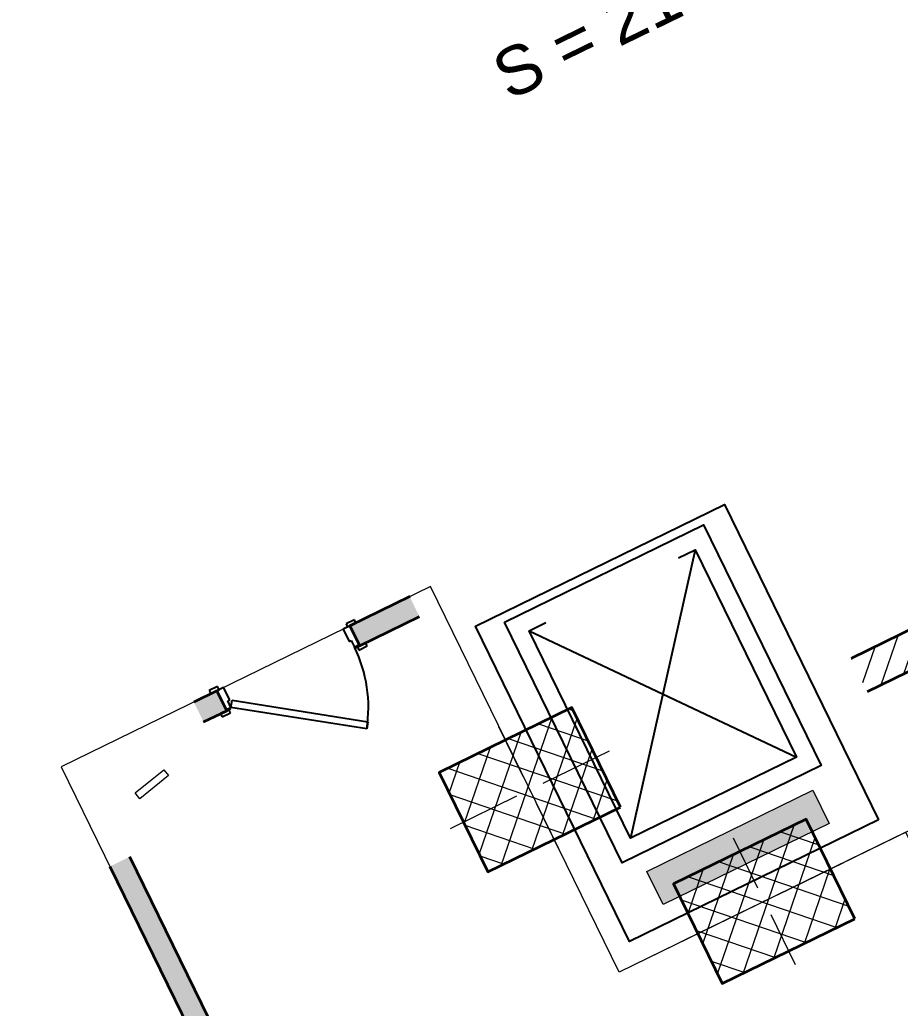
# Model space of a CAD drawing. Header units: metres. Extents: x 7511783 to 7512372, y 4692307 to 4692611.
# Drawn here: x 7512193.13 to 7512197.9, y 4692466.48 to 4692471.83 of the extents above; entities that cross this region are included whole.
import ezdxf

# ---------------------------------------------------------------- set-up
doc = ezdxf.new("R2010")
doc.units = ezdxf.units.M
doc.layers.get('0').update_dxf_attribs({"lineweight": 0})
for name, color, linetype, lineweight in [('2D Drafting - General_Pen_No__2', 8, 'Continuous', 0), ('2D Drafting - General_Pen_No__42', 8, 'Continuous', 0), ('A - Muret', 7, 'Continuous', 0), ('A - Muret_Pen_No__7', 7, 'Continuous', 0), ('A - Pllaka Themel_Pen_No__42', 8, 'Continuous', 0), ('A - Shtyllat', 7, 'Continuous', 0), ('A - Shtyllat_Pen_No__1', 7, 'Continuous', 0), ('ARCHICAD Doors_Pen_No__42', 8, 'Continuous', 0), ('Structural - Bearing', 7, 'Continuous', 0), ('Structural - Bearing_Pen_No__20', 1, 'Continuous', 0), ('Structural - Bearing_Pen_No__21', 7, 'Continuous', 0)]:
    doc.layers.add(name, color=color, linetype=linetype, lineweight=lineweight)
for name, color, linetype, lineweight, true_color in [('2D Drafting - General_Pen_No__82', 7, 'Continuous', 0, 0xaaaaaa), ('A - Fill Zone_Pen_No__156', 7, 'Continuous', 0, 0x54689e), ('A - Muret_Pen_No__102', 7, 'Continuous', 0, 0xcccccc), ('ARCHICAD Doors_Pen_No__108', 7, 'Continuous', 0, 0xfd8379)]:
    doc.layers.add(name, color=color, linetype=linetype, lineweight=lineweight, true_color=true_color)
doc.styles.add('GENERATED_STYLE_2', font='arialbd.ttf')
pattern_1 = [(44.99999999999999, (0, 0), (-68.94290863686237, 68.94290863686243), [])]
pattern_2 = [(44.99999999999999, (0, 0), (-91.92387818248316, 91.92387818248324), []), (135.0000000000002, (0, 0), (91.92387818248291, 91.92387818248349), [])]

# ---------------------------------------------------------------- blocks, each defined once
blk = doc.blocks.new('Metal Double Door 22')
at = {"layer": 'ARCHICAD Doors_Pen_No__108', "color": 11, "linetype": 'Continuous', "lineweight": 13, "true_color": 0xfd8379}
for p, q in [((-730, 730), (-730, 0)), ((-690, 730), (-730, 730)), ((-690, 0), (-690, 730)), ((690, 0), (690, 730)), ((690, 730), (730, 730)), ((730, 730), (730, 0)), ((-793, 0), (-793, 19)), ((-793, 19), (-743, 19)), ((-743, 0), (-793, 0)), ((-750, 0), (-793, 0)), ((-750, 0), (-793, 0)), ((-730, 0), (-750, 0)), ((-750, 0), (-750, -100)), ((-750, 0), (-750, -100)), ((-750, 0), (-750, -100)), ((-743, 19), (-743, 0)), ((-730, -40), (-730, 0)), ((-730, 0), (-690, 0)), ((730, 0), (690, 0)), ((750, 0), (730, 0)), ((730, 0), (730, -40)), ((743, 19), (793, 19)), ((743, 0), (743, 19)), ((793, 0), (743, 0)), ((750, -100), (750, 0)), ((750, 0), (750, -100)), ((750, 0), (750, -100)), ((750, 0), (793, 0)), ((750, 0), (793, 0)), ((793, 19), (793, 0)), ((-718, -40), (-730, -40)), ((-718, -100), (-718, -40)), ((730, -40), (718, -40)), ((718, -40), (718, -100)), ((-750, -200), (-750, -100)), ((-750, -100), (-731, -100)), ((-750, -100), (-718, -100)), ((-750, -100), (-750, -200)), ((-750, -100), (-750, -200)), ((-731, -100), (-731, -200)), ((718, -100), (750, -100)), ((731, -200), (731, -100)), ((731, -100), (750, -100)), ((750, -100), (750, -200)), ((750, -100), (750, -200)), ((750, -100), (750, -200)), ((-793, -219), (-793, -200)), ((-793, -200), (-743, -200)), ((-750, -200), (-793, -200)), ((-750, -200), (-793, -200)), ((-731, -200), (-750, -200)), ((-743, -200), (-743, -219)), ((750, -200), (731, -200)), ((743, -200), (793, -200)), ((743, -219), (743, -200)), ((750, -200), (793, -200)), ((750, -200), (793, -200)), ((793, -200), (793, -219)), ((-743, -219), (-793, -219)), ((793, -219), (743, -219))]:
    blk.add_line(p, q, dxfattribs=at)
for centre, start, end in [((-730, 0), 0, 90), ((730, 0), 90, 180)]:
    blk.add_arc(centre, 730, start, end, dxfattribs=at)
blk = doc.blocks.new('Wall_11', base_point=(13600.00000000001, -12950.83965125988))
at = {"layer": 'A - Muret_Pen_No__102', "linetype": 'Continuous', "lineweight": 13, "true_color": 0xcccccc}
h = blk.add_hatch(dxfattribs=at)
h.set_pattern_fill('COMMON_BRICK', color=254, style=0, pattern_type=2)
h.set_pattern_definition(pattern_1)
h.paths.add_polyline_path([(13600.00000000001, -12950.83965125988), (14400.00000000001, -12950.83965125988), (14400.00000000001, -12750.83965125989), (13600.00000000001, -12750.83965125989)])
h = blk.add_hatch(dxfattribs=at)
h.set_pattern_fill('COMMON_BRICK', color=254, style=0, pattern_type=2)
h.set_pattern_definition(pattern_1)
h.paths.add_polyline_path([(15900.00000000001, -12950.83965125988), (16700.00000000001, -12950.83965125988), (16700.00000000001, -12750.83965125989), (15900.00000000001, -12750.83965125989)])
at = {"layer": 'A - Muret_Pen_No__7', "color": 7, "linetype": 'Continuous', "lineweight": 35}
for p, q in [((14400.00000000001, -12750.83965125989), (14357.00000000001, -12750.83965125989)), ((14400.00000000001, -12850.83965125989), (14400.00000000001, -12750.83965125989)), ((15900.00000000001, -12750.83965125989), (15943.00000000001, -12750.83965125989)), ((15900.00000000001, -12850.83965125989), (15900.00000000001, -12750.83965125989)), ((14400.00000000001, -12950.83965125988), (14400.00000000001, -12850.83965125989)), ((15900.00000000001, -12950.83965125988), (15900.00000000001, -12850.83965125989)), ((14400.00000000001, -12950.83965125988), (14357.00000000001, -12950.83965125988)), ((15900.00000000001, -12950.83965125988), (15943.00000000001, -12950.83965125988))]:
    blk.add_line(p, q, dxfattribs=at)
at = {"layer": 'A - Muret_Pen_No__7', "color": 7, "linetype": 'Continuous', "lineweight": 35, "flags": 128}
for points in [[(14400.00000000001, -12750.83965125989), (13600.00000000001, -12750.83965125989)], [(16700.00000000001, -12750.83965125989), (15900.00000000001, -12750.83965125989)], [(13600.00000000001, -12950.83965125988), (14400.00000000001, -12950.83965125988)], [(15900.00000000001, -12950.83965125988), (16700.00000000001, -12950.83965125988)]]:
    blk.add_lwpolyline(points, dxfattribs=at)
at = {"layer": 'ARCHICAD Doors_Pen_No__108', "color": 11, "linetype": 'Continuous', "lineweight": 13, "true_color": 0xfd8379, "zscale": 1000, "rotation": 180}
blk.add_blockref('Metal Double Door 22', (15150.00000000001, -12950.83965125988), dxfattribs=at)
blk = doc.blocks.new('Wall_21', base_point=(9499.999999999996, -12000.83965125989))
at = {"layer": 'A - Muret_Pen_No__102', "linetype": 'Continuous', "lineweight": 0, "true_color": 0xcccccc}
blk.add_hatch(color=254, dxfattribs=at).paths.add_polyline_path([(9499.999999999996, -12000.83965125989), (9499.999999999996, -18400.83861859194), (9619.999999999996, -18400.83861859194), (9619.999999999996, -12000.83965125989)])
at = {"layer": 'A - Muret_Pen_No__7', "color": 7, "linetype": 'Continuous', "lineweight": 35, "flags": 128}
for points in [[(9499.999999999996, -12000.83965125989), (9499.999999999996, -18400.83861859194)], [(9619.999999999996, -18400.83861859194), (9619.999999999996, -12000.83965125989)]]:
    blk.add_lwpolyline(points, dxfattribs=at)
blk = doc.blocks.new('Door 22')
at = {"layer": 'ARCHICAD Doors_Pen_No__42', "color": 8, "linetype": 'Continuous', "lineweight": 25}
for p, q in [((-260.3921784050518, 393.9747868736185), (-237.4491209510099, 426.7408686451782)), ((349.0569425459581, -32.76608177155968), (-260.3921784050518, 393.9747868736185)), ((-237.4491209510099, 426.7408686451782), (371.9999999999999, 0)), ((-387, 23.99999999999998), (-437, 23.99999999999998)), ((-437, 23.99999999999998), (-437, 4.99999999999999)), ((-437, 4.99999999999999), (-387, 4.99999999999999)), ((-400, 4.99999999999999), (-437.0000000000001, 4.99999999999999)), ((-400, 4.99999999999999), (-437.0000000000001, 4.99999999999999)), ((-375, 4.99999999999999), (-400, 4.99999999999999)), ((-400, 4.99999999999999), (-400, 0)), ((-400, 0), (-400, 4.99999999999999)), ((-400, 0), (-400, 4.99999999999999)), ((-400, 0), (-375, 0)), ((-372.0000000000001, 0), (-400, 0)), ((-400, 0), (-400, -115)), ((-400, -115), (-400, 0)), ((-400, -115), (-400, 0)), ((-387, 4.99999999999999), (-387, 23.99999999999998)), ((-375, 0), (-375, 4.99999999999999)), ((-372.0000000000001, -40), (-372.0000000000001, 0)), ((371.9999999999999, 0), (349.0569425459581, -32.76608177155968)), ((400, 0), (372.0000000000001, 0)), ((372.0000000000001, 0), (372.0000000000001, -40)), ((400, 4.99999999999999), (375, 4.99999999999999)), ((375, 4.99999999999999), (375, 0)), ((375, 0), (400, 0)), ((437, 23.99999999999998), (387, 23.99999999999998)), ((387, 23.99999999999998), (387, 4.99999999999999)), ((387, 4.99999999999999), (437, 4.99999999999999)), ((400, 0), (400, 4.99999999999999)), ((400, 0), (400, 4.99999999999999)), ((400, 0), (400, 4.99999999999999)), ((400, 4.99999999999999), (437.0000000000001, 4.99999999999999)), ((400, 4.99999999999999), (437.0000000000001, 4.99999999999999)), ((400, -115), (400, 0)), ((400, -115), (400, 0)), ((400, -115), (400, 0)), ((437, 4.99999999999999), (437, 23.99999999999998)), ((-360.0000000000001, -40), (-372.0000000000001, -40)), ((-360.0000000000001, -115), (-360.0000000000001, -40)), ((372.0000000000001, -40), (360.0000000000001, -40)), ((360.0000000000001, -40), (360.0000000000001, -115)), ((-387, -115), (-437, -115)), ((-437, -115), (-437, -134)), ((-400, -115), (-437.0000000000001, -115)), ((-400, -115), (-437.0000000000001, -115)), ((-437, -134), (-387, -134)), ((-400, -115), (-360.0000000000001, -115)), ((-387, -134), (-387, -115)), ((360.0000000000001, -115), (400, -115)), ((437, -115), (387, -115)), ((387, -115), (387, -134)), ((387, -134), (437, -134)), ((400, -115), (437.0000000000001, -115)), ((400, -115), (437.0000000000001, -115)), ((437, -134), (437, -115))]:
    blk.add_line(p, q, dxfattribs=at)
blk.add_arc((371.9999999999999, 0), 744, 145, 180, dxfattribs=at)
blk = doc.blocks.new('Wall_22', base_point=(10300, -11400.83965125989))
at = {"layer": 'A - Muret_Pen_No__102', "linetype": 'Continuous', "lineweight": 0, "true_color": 0xcccccc}
for points in [[(10300, -11520.83965125989), (10439.12311798155, -11520.83965125989), (10439.12311798155, -11400.83966020059), (10300, -11400.83966020059)], [(11600.00000000001, -11400.83966020059), (11239.12311649143, -11400.83966020059), (11239.12311649143, -11520.83965125989), (11600.00000000001, -11520.83965125989)]]:
    blk.add_hatch(color=254, dxfattribs=at).paths.add_polyline_path(points)
at = {"layer": 'A - Muret_Pen_No__7', "color": 7, "linetype": 'Continuous', "lineweight": 35}
for p, q in [((10439.1231110554, -11400.83965125989), (10402.1231110554, -11400.83965125989)), ((10439.1231110554, -11400.83965125989), (10439.1231110554, -11515.83965125989)), ((11239.1231110554, -11400.83965125989), (11276.1231110554, -11400.83965125989)), ((11239.1231110554, -11400.83965125989), (11239.1231110554, -11515.83965125989)), ((10439.1231110554, -11520.83965125989), (10402.1231110554, -11520.83965125989)), ((10439.1231110554, -11515.83965125989), (10439.1231110554, -11520.83965125989)), ((11239.1231110554, -11515.83965125989), (11239.1231110554, -11520.83965125989)), ((11239.1231110554, -11520.83965125989), (11276.1231110554, -11520.83965125989))]:
    blk.add_line(p, q, dxfattribs=at)
at = {"layer": 'A - Muret_Pen_No__7', "color": 7, "linetype": 'Continuous', "lineweight": 35, "flags": 128}
for points in [[(10439.12311798155, -11400.83965125989), (10300, -11400.83965125989)], [(11600.00000000001, -11400.83965125989), (11239.12311649143, -11400.83965125989)], [(10300, -11520.83965125989), (10439.12311798155, -11520.83965125989)], [(11239.12311649143, -11520.83965125989), (11600.00000000001, -11520.83965125989)]]:
    blk.add_lwpolyline(points, dxfattribs=at)
at = {"layer": 'ARCHICAD Doors_Pen_No__42', "color": 8, "linetype": 'Continuous', "lineweight": 25, "zscale": 1000, "rotation": 180}
blk.add_blockref('Door 22', (10839.1231110554, -11515.83965125988), dxfattribs=at)
blk = doc.blocks.new('Column_8', base_point=(-52708.25413540503, 187256.8082144758))
at = {"layer": 'Structural - Bearing', "linetype": 'Continuous', "lineweight": 0, "true_color": 0x000000}
h = blk.add_hatch(dxfattribs=at)
h.set_pattern_fill('CONCRETE_BLOCK', color=18, style=0, pattern_type=2)
h.set_pattern_definition(pattern_2)
h.paths.add_polyline_path([(-52308.25413540503, 186956.8082144757), (-52308.25413540503, 187556.8082144758), (-53108.25413540503, 187556.8082144758), (-53108.25413540503, 186956.8082144757)])
at = {"layer": 'Structural - Bearing_Pen_No__20', "color": 1, "linetype": 'Continuous', "lineweight": 0}
for p, q in [((-52708.25413540503, 187336.8082144758), (-52708.25413540503, 187636.8082144757)), ((-52788.25413540503, 187256.8082144758), (-53188.25413540503, 187256.8082144758)), ((-52628.25413540503, 187256.8082144758), (-52228.25413540504, 187256.8082144758)), ((-52708.25413540503, 187176.8082144757), (-52708.25413540503, 186876.8082144758))]:
    blk.add_line(p, q, dxfattribs=at)
blk.add_point((-52708.25413540503, 187256.8082144758), dxfattribs=at)
at = {"layer": 'Structural - Bearing_Pen_No__21', "color": 7, "linetype": 'Continuous', "lineweight": 35, "flags": 128}
blk.add_lwpolyline([(-52308.25413540503, 186956.8082144757), (-52308.25413540503, 187556.8082144758), (-53108.25413540503, 187556.8082144758), (-53108.25413540503, 186956.8082144757)], close=True, dxfattribs=at)
blk = doc.blocks.new('Column_9', base_point=(-58909.50201474628, 187256.8082144758))
at = {"layer": 'Structural - Bearing', "linetype": 'Continuous', "lineweight": 0, "true_color": 0x000000}
h = blk.add_hatch(dxfattribs=at)
h.set_pattern_fill('CONCRETE_BLOCK', color=18, style=0, pattern_type=2)
h.set_pattern_definition(pattern_2)
h.paths.add_polyline_path([(-58509.50201474628, 186956.8082144757), (-58509.50201474628, 187556.8082144758), (-59309.50201474628, 187556.8082144758), (-59309.50201474628, 186956.8082144757)])
at = {"layer": 'Structural - Bearing_Pen_No__20', "color": 1, "linetype": 'Continuous', "lineweight": 0}
for p, q in [((-58909.50201474628, 187336.8082144758), (-58909.50201474628, 187636.8082144757)), ((-58989.50201474628, 187256.8082144758), (-59389.50201474628, 187256.8082144758)), ((-58829.50201474629, 187256.8082144758), (-58429.50201474629, 187256.8082144758)), ((-58909.50201474628, 187176.8082144757), (-58909.50201474628, 186876.8082144758))]:
    blk.add_line(p, q, dxfattribs=at)
blk.add_point((-58909.50201474628, 187256.8082144758), dxfattribs=at)
at = {"layer": 'Structural - Bearing_Pen_No__21', "color": 7, "linetype": 'Continuous', "lineweight": 35, "flags": 128}
blk.add_lwpolyline([(-58509.50201474628, 186956.8082144757), (-58509.50201474628, 187556.8082144758), (-59309.50201474628, 187556.8082144758), (-59309.50201474628, 186956.8082144757)], close=True, dxfattribs=at)
blk = doc.blocks.new('Column_54', base_point=(5953.471146058903, 11758.79922650991))
at = {"layer": 'A - Shtyllat_Pen_No__1', "color": 7, "linetype": 'Continuous', "lineweight": 13, "flags": 128}
blk.add_lwpolyline([(6046.666082927111, 11800.20820792857), (6055.423772944425, 11761.17869517782), (5860.276209190696, 11717.39024509125), (5851.518519173382, 11756.419757842)], close=True, dxfattribs=at)

msp = doc.modelspace()

# ---------------------------------------------------------------- hatches: boundary and pattern name
at = {"layer": '2D Drafting - General_Pen_No__82', "linetype": 'Continuous', "lineweight": 0, "true_color": 0x2a2a2a}
msp.add_hatch(color=250, dxfattribs=at).paths.add_polyline_path([(7512196.528258978, 4692467.221789121), (7512197.426701224, 4692467.660880831), (7512197.514519567, 4692467.481192382), (7512196.616077321, 4692467.042100671)])

# ---------------------------------------------------------------- linework, layer by layer
for points in [[(7512209.440151091, 4692475.646932566), (7512201.691086764, 4692471.85976658), (7512203.107157531, 4692468.962290336), (7512201.355195108, 4692468.106061479), (7512203.276219727, 4692464.175379959), (7512200.266438203, 4692462.704422727), (7512197.950231044, 4692467.443702268), (7512196.377957113, 4692466.675291774), (7512195.357069192, 4692468.764169368), (7512193.358035195, 4692467.787190311), (7512196.695131438, 4692460.959030798), (7512192.256826743, 4692458.789917746), (7512188.919730499, 4692465.618077259), (7512185.047444431, 4692463.72559199), (7512182.763798543, 4692468.398246676), (7512207.15650551, 4692480.319586623), (7512209.440151091, 4692475.646932566)], [(7512193.358035195, 4692467.787190311), (7512196.695130582, 4692460.959032549), (7512200.247349543, 4692462.695092833), (7512197.931142077, 4692467.434373002), (7512196.377957113, 4692466.675291774), (7512195.357069192, 4692468.764169368), (7512193.358035195, 4692467.787190311)]]:
    msp.add_lwpolyline(points, close=True)
at = {"layer": '2D Drafting - General_Pen_No__2', "color": 8, "linetype": 'Continuous', "lineweight": 15, "flags": 128}
msp.add_lwpolyline([(7512196.528258978, 4692467.221789121), (7512197.426701224, 4692467.660880831), (7512197.514519567, 4692467.481192382), (7512196.616077321, 4692467.042100671)], close=True, dxfattribs=at)
at = {"layer": '2D Drafting - General_Pen_No__42', "color": 8, "linetype": 'Continuous', "lineweight": 25}
msp.add_lwpolyline([(7512195.757822602, 4692468.570465431), (7512196.835953297, 4692469.097375483), (7512197.472636278, 4692467.794634227), (7512196.394505583, 4692467.267724174)], close=True, dxfattribs=at)
for points in [[(7512196.700174019, 4692468.919712917), (7512196.790018244, 4692468.963622088), (7512197.338882882, 4692467.84056928), (7512196.440440636, 4692467.40147757), (7512195.891575998, 4692468.524530377), (7512195.981420222, 4692468.568439548)], [(7512196.790018244, 4692468.963622088), (7512196.440440636, 4692467.40147757)], [(7512195.891575998, 4692468.524530377), (7512197.338882882, 4692467.84056928)]]:
    msp.add_lwpolyline(points, dxfattribs=at)
at = {"layer": 'A - Pllaka Themel_Pen_No__42', "color": 8, "linetype": 'Continuous', "lineweight": 25, "flags": 128}
msp.add_lwpolyline([(7512197.7830393, 4692467.501121085), (7512196.435375931, 4692466.842483519), (7512195.60110168, 4692468.549523787), (7512196.948765049, 4692469.208161353)], close=True, dxfattribs=at)

# ---------------------------------------------------------------- block references
at = {"layer": 'A - Muret', "color": 7, "lineweight": 35, "xscale": 0.001, "yscale": 0.001, "zscale": 0.001, "rotation": 26.04594307934832}
for name, p in [('Wall_11', (7512197.722240249, 4692468.194881473)), ('Wall_22', (7512194.076788684, 4692468.138464308)), ('Wall_21', (7512193.621489914, 4692467.248125591))]:
    msp.add_blockref(name, p, dxfattribs=at)
at = {"layer": 'A - Shtyllat', "color": 7, "lineweight": 35, "xscale": 0.001, "yscale": 0.001, "zscale": 0.001, "rotation": 26.04594307934832}
for name, p in [('Column_9', (7512195.894956231, 4692467.663578245)), ('Column_54', (7512193.849139299, 4692467.69329495)), ('Column_8', (7512197.164094078, 4692467.059497021))]:
    msp.add_blockref(name, p, dxfattribs=at)

# ---------------------------------------------------------------- texts
at = {"layer": 'A - Fill Zone_Pen_No__156', "color": 165, "lineweight": 20, "true_color": 0x54689e, "insert": (7512195.783821314, 4692471.389552896), "char_height": 0.2625, "attachment_point": 7, "rotation": 26.045943079348305, "style": 'GENERATED_STYLE_2'}
msp.add_mtext('{\\fArial|b0|i0|c0|p34;Lamela E^MHapsira Komunikuese^MS = 214.56 m{\\H0.66x;\\S2^  ;}}', dxfattribs=at)

doc.saveas('drawing.dxf')
